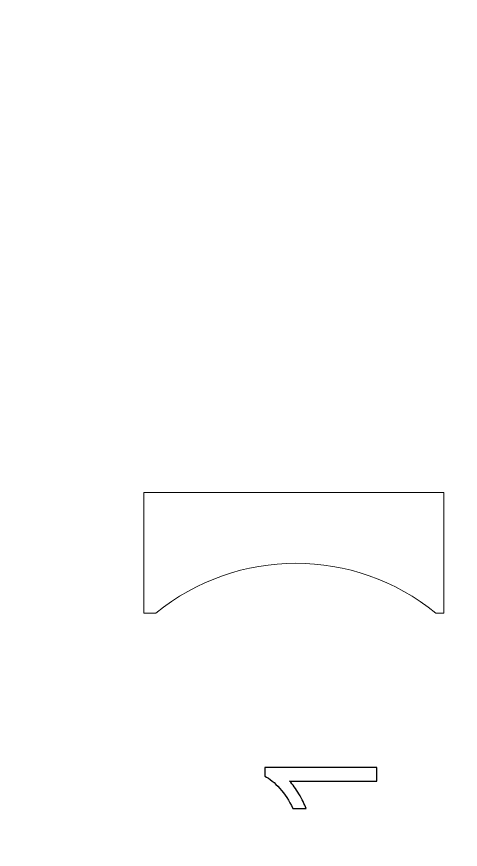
# Model space of a CAD drawing. Header units: millimetres. Extents: x -86 to 67, y -55 to 52.
# Drawn here: x 59.19 to 62.08, y 20.3 to 25.74 of the extents above; entities that cross this region are included whole.
import ezdxf

# ---------------------------------------------------------------- set-up
doc = ezdxf.new("R2010")
doc.units = ezdxf.units.MM
doc.header["$MEASUREMENT"] = 0
doc.layers.add('BG_OUTLINE', color=7, linetype='Continuous')
doc.layers.add('BG_SILKSCREEN_TOP', color=7, linetype='Continuous')

msp = doc.modelspace()

# ---------------------------------------------------------------- linework, layer by layer
at = {"layer": 'BG_OUTLINE', "color": 3, "lineweight": 9}
msp.add_open_spline([(-60.0926, 34.7331), (-60.0926, 34.7331), (63.7724, 34.7331), (63.7724, 34.7331), (63.7724, 34.7331), (64.585, 34.7336), (65.3646, 34.4113), (65.9396, 33.837), (65.9396, 33.837), (66.5146, 33.2627), (66.8379, 32.4797), (66.8384, 31.667), (66.8384, 31.667), (66.8384, 31.667), (66.8412, -52.28), (66.8412, -52.28), (66.8412, -52.28), (66.8412, -52.28), (66.8384, -52.1933), (66.8384, -52.1933), (66.8384, -52.1933), (66.8389, -53.006), (66.5166, -53.7856), (65.9424, -54.3606), (65.9424, -54.3606), (65.3681, -54.9356), (64.585, -55.2589), (63.7724, -55.2594), (63.7724, -55.2594), (63.7724, -55.2594), (-60.1869, -55.2594), (-60.1869, -55.2594), (-60.1869, -55.2594), (-60.1869, -55.2594), (-60.0853, -55.2518), (-60.0853, -55.2518), (-60.0853, -55.2518), (-60.8979, -55.2523), (-61.6775, -54.9299), (-62.2525, -54.3557), (-62.2525, -54.3557), (-62.8275, -53.7814), (-63.1508, -52.9984), (-63.1513, -52.1857), (-63.1513, -52.1857), (-63.1513, -52.1857), (-63.1587, 31.667), (-63.1587, 31.667), (-63.1587, 31.667), (-63.1592, 32.4797), (-62.8369, 33.2593), (-62.2626, 33.8343), (-62.2626, 33.8343), (-61.6883, 34.4093), (-60.9053, 34.7326), (-60.0926, 34.7331)], degree=3, knots=[0, 0, 0, 0, 0.071429, 0.071429, 0.071429, 0.071429, 0.142857, 0.142857, 0.142857, 0.142857, 0.214286, 0.214286, 0.214286, 0.214286, 0.285714, 0.285714, 0.285714, 0.285714, 0.357143, 0.357143, 0.357143, 0.357143, 0.428571, 0.428571, 0.428571, 0.428571, 0.5, 0.5, 0.5, 0.5, 0.571429, 0.571429, 0.571429, 0.571429, 0.642857, 0.642857, 0.642857, 0.642857, 0.714286, 0.714286, 0.714286, 0.714286, 0.785714, 0.785714, 0.785714, 0.785714, 0.857143, 0.857143, 0.857143, 0.857143, 0.928571, 0.928571, 0.928571, 0.928571, 1, 1, 1, 1], dxfattribs=at)
at = {"layer": 'BG_SILKSCREEN_TOP', "color": 2, "lineweight": 9}
msp.add_open_spline([(61.9718, 21.8444), (61.9718, 21.8444), (61.9197, 21.8444), (61.9197, 21.8444), (61.9197, 21.8444), (61.3879, 22.2785), (60.6249, 22.2789), (60.0935, 21.8444), (60.0935, 21.8444), (60.0935, 21.8444), (60.016, 21.8444), (60.016, 21.8444), (60.016, 21.8444), (60.016, 21.8444), (60.016, 22.6318), (60.016, 22.6318), (60.016, 22.6318), (60.016, 22.6318), (61.9718, 22.6318), (61.9718, 22.6318), (61.9718, 22.6318), (61.9718, 22.6318), (61.9718, 21.8444), (61.9718, 21.8444)], degree=3, knots=[0, 0, 0, 0, 0.166667, 0.166667, 0.166667, 0.166667, 0.333333, 0.333333, 0.333333, 0.333333, 0.5, 0.5, 0.5, 0.5, 0.666667, 0.666667, 0.666667, 0.666667, 0.833333, 0.833333, 0.833333, 0.833333, 1, 1, 1, 1], dxfattribs=at)
at = {"layer": 'BG_SILKSCREEN_TOP', "color": 2}
msp.add_open_spline([(61.5341, 20.8386), (61.5341, 20.8386), (61.5341, 20.7493), (61.5341, 20.7493), (61.5341, 20.7493), (61.5341, 20.7493), (60.9651, 20.7493), (60.9651, 20.7493), (60.9651, 20.7493), (60.9856, 20.7278), (61.0061, 20.6997), (61.0266, 20.6648), (61.0266, 20.6648), (61.0471, 20.6298), (61.0625, 20.5984), (61.0727, 20.5707), (61.0727, 20.5707), (61.0727, 20.5707), (60.9865, 20.5707), (60.9865, 20.5707), (60.9865, 20.5707), (60.9629, 20.6206), (60.9345, 20.6643), (60.9011, 20.7017), (60.9011, 20.7017), (60.8676, 20.739), (60.8353, 20.7656), (60.8038, 20.7812), (60.8038, 20.7812), (60.8038, 20.7812), (60.8038, 20.8386), (60.8038, 20.8386), (60.8038, 20.8386), (60.8038, 20.8386), (61.5341, 20.8386), (61.5341, 20.8386)], degree=3, knots=[0, 0, 0, 0, 0.111111, 0.111111, 0.111111, 0.111111, 0.222222, 0.222222, 0.222222, 0.222222, 0.333333, 0.333333, 0.333333, 0.333333, 0.444444, 0.444444, 0.444444, 0.444444, 0.555556, 0.555556, 0.555556, 0.555556, 0.666667, 0.666667, 0.666667, 0.666667, 0.777778, 0.777778, 0.777778, 0.777778, 0.888889, 0.888889, 0.888889, 0.888889, 1, 1, 1, 1], dxfattribs=at)

doc.saveas('drawing.dxf')
